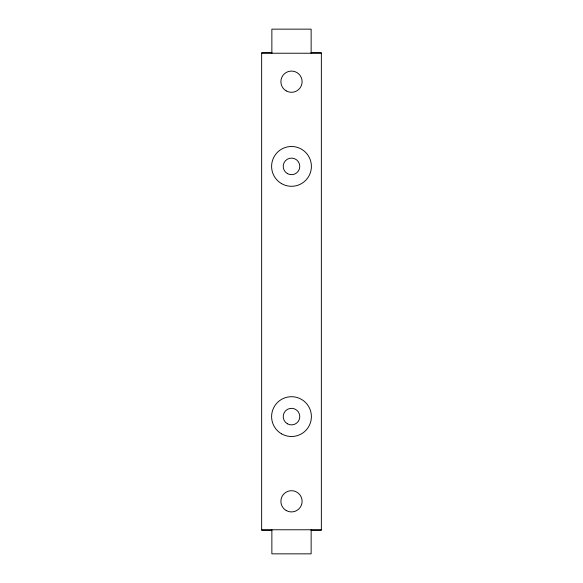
<?xml version="1.0" encoding="UTF-8"?>
<svg xmlns="http://www.w3.org/2000/svg" width="583" height="583" viewBox="0 0 583 583"><rect width="100%" height="100%" fill="white"/><g stroke="black" fill="none" stroke-linecap="round" stroke-linejoin="round"><path stroke-width="0.87" d="M271.867 52.696L261.65 52.696L261.65 530.304L271.867 530.304M311.133 52.696L321.35 52.696L321.35 530.304L311.133 530.304M261.65 53.228L321.35 53.228M261.65 529.772L321.35 529.772M311.133 53.228L311.133 29.15L271.867 29.15L271.867 53.228M311.133 529.772L311.133 553.85L271.867 553.85L271.867 529.772M286.195 510.504A10.611 10.611 0 0 0 302.111 501.314A10.611 10.611 0 0 0 286.195 492.125A10.611 10.611 0 0 0 286.195 510.504M286.195 90.875A10.611 10.611 0 0 0 302.111 81.686A10.611 10.611 0 0 0 286.195 72.496A10.611 10.611 0 0 0 286.195 90.875M281.553 433.839A19.902 19.902 0 0 0 311.402 416.605A19.902 19.902 0 0 0 281.553 399.37A19.902 19.902 0 0 0 281.553 433.839M281.553 183.63A19.902 19.902 0 0 0 311.402 166.395A19.902 19.902 0 0 0 281.553 149.161A19.902 19.902 0 0 0 281.553 183.63M287.353 173.574A8.293 8.293 0 0 0 299.793 166.395A8.293 8.293 0 0 0 287.353 159.217A8.293 8.293 0 0 0 287.353 173.574M287.353 423.783A8.293 8.293 0 0 0 299.793 416.605A8.293 8.293 0 0 0 287.353 409.426A8.293 8.293 0 0 0 287.353 423.783"/></g></svg>
